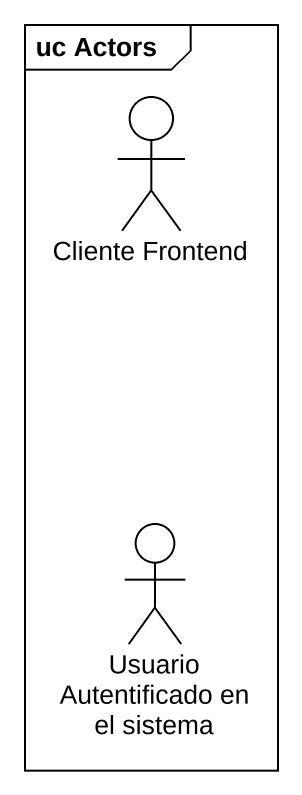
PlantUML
@startuml
mainframe uc Actors
actor "Cliente Frontend" as Cliente_Frontend
actor "Usuario Autentificado en el sistema" as Usuario_Autentificado_en_el
@enduml
